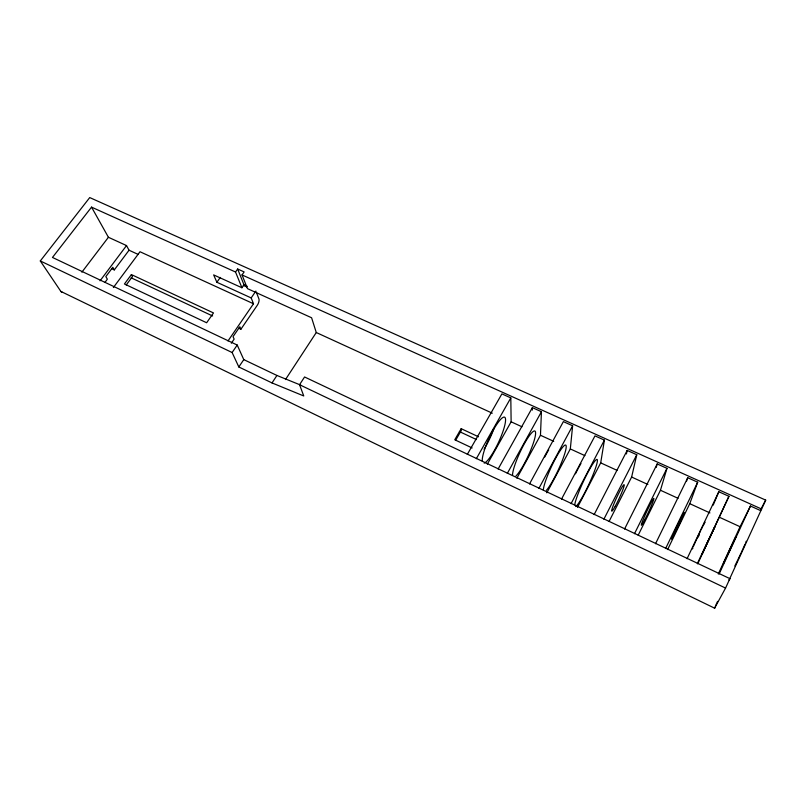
<?xml version="1.0" encoding="UTF-8"?>
<svg xmlns="http://www.w3.org/2000/svg" width="806" height="806" viewBox="0 0 806 806"><rect width="100%" height="100%" fill="white"/><g stroke="black" fill="none" stroke-linecap="round" stroke-linejoin="round"><path stroke-width="1.21" d="M532.292 410.113L532.353 407.624L541.441 411.725L540.463 435.26L516.888 478.21M546.821 492.809L570.316 448.932L572.633 425.8L563.374 421.619L529.532 483.943M577.489 507.357L600.702 462.866L604.409 440.136L594.979 435.875L561.53 499.115M626.433 453.949L627.169 450.403L636.78 454.735L631.632 477.041L609.104 521.381M656.235 467.42L657.192 463.944L666.965 468.357L660.457 490.25L638.201 535.184M686.561 481.132L687.74 477.726L697.684 482.21L689.765 503.679L667.63 549.551M745.852 542.247L746.235 541.239M713.199 505.12L718.821 491.751L728.946 496.315L697.734 563.827M715.023 607.039L714.469 608.429L725.561 588.078L729.873 578.637L304.567 376.976L299.55 384.714L303.761 395.968L272.015 382.931L238.818 366.962L232.118 352.524L40.3 260.953L89.738 197.571L765.7 500.113L729.108 580.038L729.873 578.637M703.829 524.756L704.928 522.127L704.343 523.074M745.056 544.121L742.941 548.856M693.362 546.518L695.84 541.007M715.496 605.961L717.592 601.367M741.248 552.553L742.467 549.914M696.233 540.151L699.094 533.995M718.287 573.983L740.079 526.731L750.457 506.027L760.763 510.672M719.164 573.943L750.457 506.027M698.187 537.088L699.407 534.469M740.845 553.44L737.923 559.646M697.331 563.585L728.946 496.315M699.497 533.129L700.726 530.529M687.065 558.699L718.821 491.751M701.22 529.492L703.034 525.724M737.51 560.513L734.83 566.003M665.615 548.523L697.684 482.21M655.53 543.738L687.74 477.726M634.473 533.733L666.965 468.357M624.569 529.038L657.192 463.944M603.875 519.215L636.78 454.735M594.143 514.601L627.169 450.403M571.081 503.639L604.409 440.136M760.511 509.936L765.7 500.113M692.435 548.926L692.979 547.919M538.902 488.386L572.633 425.8M507.327 473.384L541.441 411.725M498.128 469.021L532.353 407.624M487.308 464.175L511.125 421.81L510.813 397.912L501.896 393.882L467.309 454.413M476.336 458.685L510.813 397.912M455.541 440.419L461.354 430.364L461.173 428.681L478.512 436.781M461.173 428.681L454.765 439.764L472.135 447.955M285.485 379.555L316.274 332.525L311.6 317.765L247.492 288.649L242.032 274.937L244.137 271.924L237.649 269.013L235.543 272.015L241.931 287.762L243.986 284.81L237.649 269.013M272.015 382.931L276.932 375.465L300.739 385.127M238.818 366.962L243.785 359.617L237.216 345.049L52.471 257.446L91.541 207.132L235.543 272.015M232.118 352.524L237.216 345.049M227.997 340.938L253.497 303.761L251.18 297.928L216.874 282.261L213.65 274.906L241.931 287.762M231.342 343.205L234.143 339.114L233.035 336.656L239.835 326.742L240.903 329.231L257.265 305.323A5.017 2.136 -65.6 0 0 258.917 298.895L256.328 292.195M251.18 297.928L255.895 291.077M216.874 282.261L220.27 277.455M131.398 274.584L124.436 283.984L206.638 322.753L213.499 312.94L131.398 274.584L132.486 276.529L126.24 284.981M113.384 287.52L140.002 251.744L253.497 303.761M105.102 282.211L107.359 279.188L105.828 276.609L112.79 267.32L114.301 269.919L129.041 250.223L126.522 245.568L108.417 237.276L91.541 207.132M100.055 280.81L126.522 245.568M81.869 272.176L108.417 237.276M242.032 274.937L761.62 509.049M243.986 284.81L247.16 286.251M243.331 285.374L246.757 286.936M316.274 332.525L492.295 413.186M511.125 421.81L521.986 426.787M540.463 435.26L553.722 441.335M570.316 448.932L584.934 455.642M600.702 462.866L617.023 470.341M631.632 477.041L647.883 484.487M660.457 490.25L678.078 498.32M689.765 503.679L709.925 512.918M719.577 517.331L740.079 526.731M129.041 250.223L137.977 254.333M112.054 268.872L114.301 269.919M131.136 277.808L212.613 315.972M238.647 328.173L240.903 329.231M459.42 431.583L476.497 439.582M299.55 384.714L725.561 588.078M243.785 359.617L276.932 375.465M40.3 260.953L60.863 291.419L714.62 608.177M543.345 489.937A25.802 3.788 -65 0 1 558.205 453.778A25.802 3.788 -65 0 1 564.412 454.695A25.802 3.788 -65 0 1 546.337 490.37M544.765 457.012A25.732 3.99 -65 0 1 548.705 449.879M482.26 460.972A25.339 5.118 -65 0 1 497.231 423.714A25.339 5.118 -65 0 1 503.276 430.505A25.339 5.118 -65 0 1 484.174 463.118M493.776 428.994A25.268 5.31 -65 0 1 484.043 449.274M574.749 504.818A26.044 3.083 -65 0 1 590.969 466.926A26.044 3.083 -65 0 1 593.982 472.376A26.044 3.083 -65 0 1 575.696 506.541M512.525 475.318A25.57 4.463 -65 0 1 526.943 439.351A25.57 4.463 -65 0 1 534.106 440.731A25.57 4.463 -65 0 1 515.971 475.983M575.494 473.787A25.973 3.295 -65 0 1 578.023 468.81M578.617 467.692A25.973 3.295 -65 0 1 580.955 463.531M62.092 292.185A4.866 2.801 -63.3 0 1 60.863 291.419M723.425 563.515L736.069 536.544L723.425 563.515M702.61 552.906L702.268 553.712L714.882 526.721L702.61 552.906M674.461 534.106A14.851 0.524 -65 0 0 684.133 512.525A14.851 0.524 -65 0 0 674.934 530.973A14.851 0.524 -65 0 0 674.461 534.106M615.19 506.309A14.599 1.31 -65 0 0 624.207 484.869A14.599 1.31 -65 0 0 614.414 502.652A14.599 1.31 -65 0 0 615.19 506.309M644.568 520.092A14.73 0.917 -65 0 0 653.908 498.582A14.73 0.917 -65 0 0 644.407 516.686A14.73 0.917 -65 0 0 644.568 520.092"/></g></svg>
